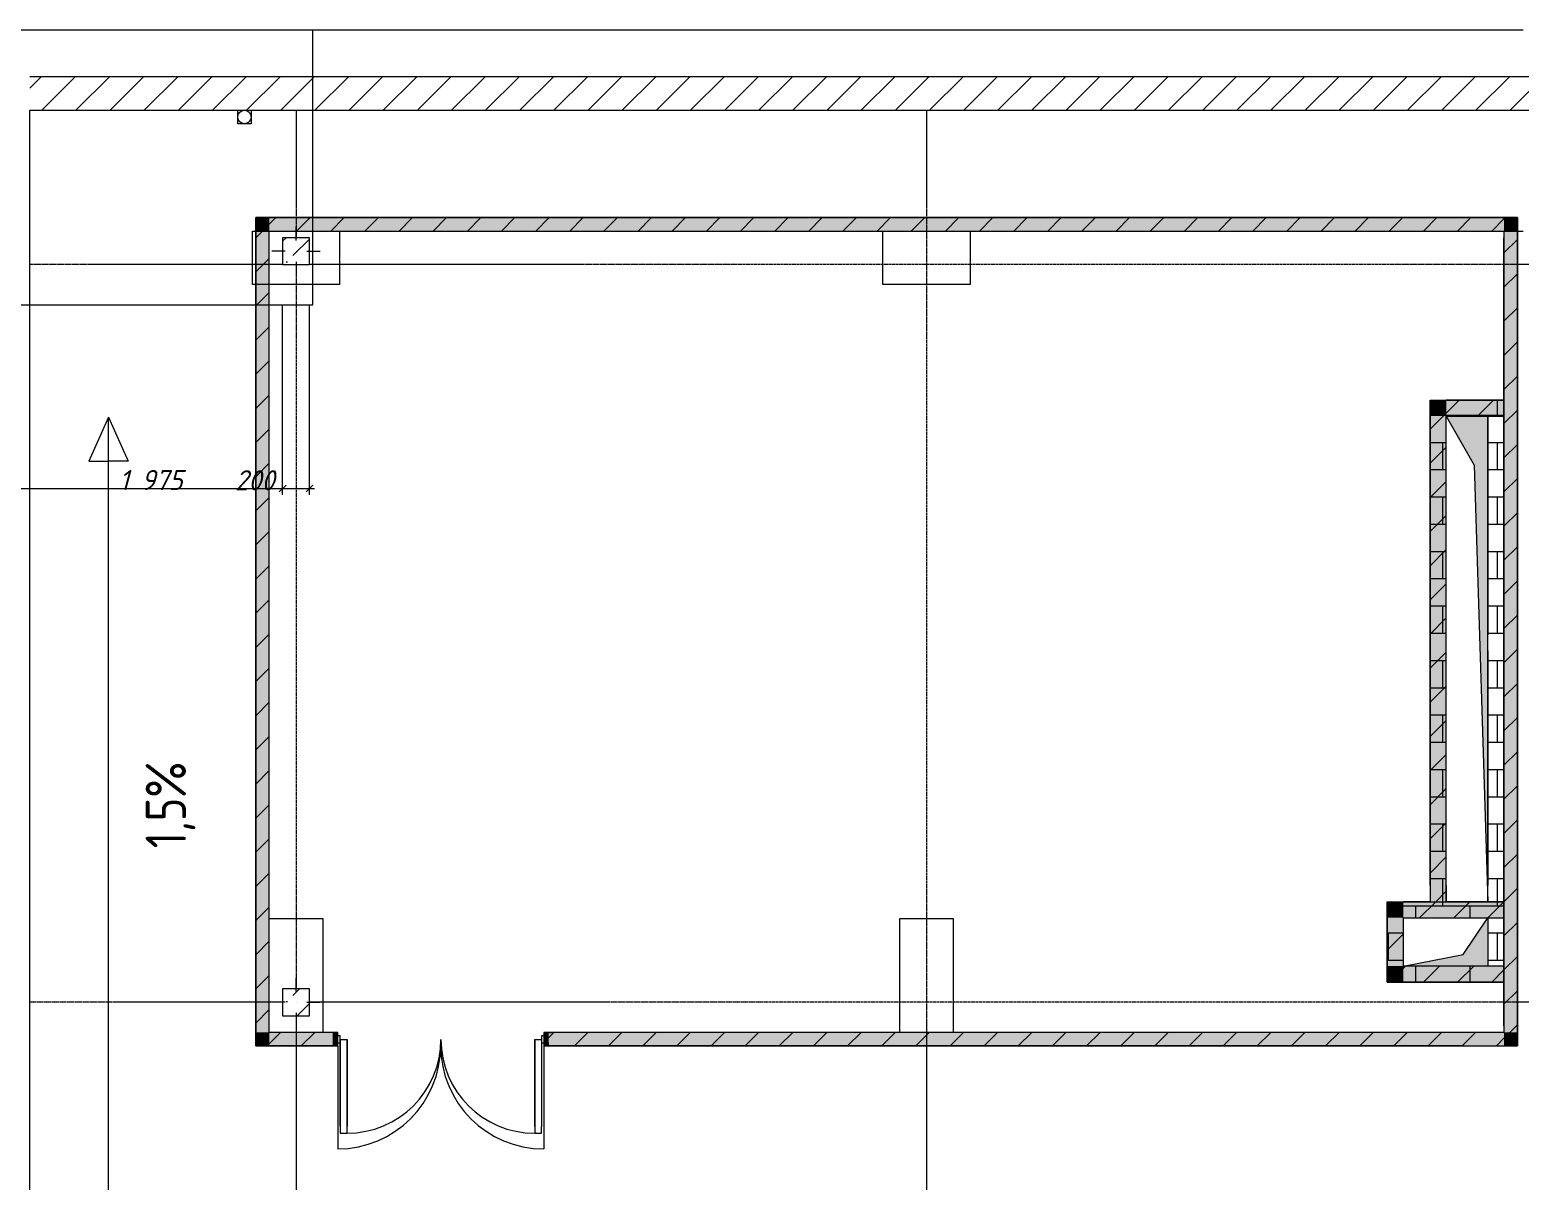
# Model space of a CAD drawing. Header units: millimetres. Extents: x 1499747 to 4341325, y -28481 to 441852.
# Drawn here: x 4202359 to 4213470, y 386931 to 395515 of the extents above; entities that cross this region are included whole.
import ezdxf

# ---------------------------------------------------------------- set-up
doc = ezdxf.new("R2010")
doc.units = ezdxf.units.MM
doc.header["$MEASUREMENT"] = 0
doc.set_wipeout_variables(frame=1)
for name, pattern in [('CENTER2', [28.575, 19.05, -3.175, 3.175, -3.175]), ('Dot & Dashed', [670.277762, 352.777767, -176.388884, 0, -141.111112]), ('Wipeout_Contour', [1000, 0, -1000])]:
    doc.linetypes.add(name, pattern=pattern)
for name, color, linetype, lineweight in [('13 этаж_25_АР 06.03 custom_70_12 этаж_13_Интерьер - Мебель_Ном._пера__5_Ном._пера__5', 5, 'Continuous', 18), ('13 этаж_25_АР 06.03 custom_70_12 этаж_13_Интерьер - Мебель_Ном._пера__6_Ном._пера__6', 6, 'Continuous', 18), ('13 этаж_25_АР 06.03 custom_70_12 этаж_13_Интерьер - Мебель_Ном._пера__8_Ном._пера__8', 8, 'Continuous', 18), ('13 этаж_25_АР 06.03 custom_70_13-ось_Ном._пера__7_Ном._пера__7', 7, 'Continuous', 18), ('13 этаж_25_АР 06.03 custom_70__8 hatch_Ном._пера__8_Ном._пера__8', 8, 'Continuous', 18), ('13 этаж_25_АР 06.03 custom_70__Оси_Ном._пера__8_Ном._пера__8', 8, 'Continuous', 18), ('13 этаж_25_АР 06.03 custom_70_Зина_Ном._пера__7_Ном._пера__7', 7, 'Continuous', 18), ('13 этаж_25_АР 06.03 custom_70_контур_Ном._пера__1_Ном._пера__1', 1, 'Continuous', 18), ('13 этаж_25_АР 06.03 custom_70_мет. конструкции_Ном._пера__5_Ном._пера__5', 5, 'Continuous', 18), ('13 этаж_25_АР 06.03 custom_70_парапет 2_Ном._пера__8_Ном._пера__8', 8, 'Continuous', 18), ('13 этаж_25_АР 06.03 custom_70_Подложк_Ном._пера__1_Ном._пера__1', 1, 'Continuous', 18), ('13 этаж_25_АР 06.03 custom_70_Подложк_Ном._пера__8_Ном._пера__8', 8, 'Continuous', 18), ('13 этаж_25_АР 06.03 custom_70_Стойки_Ном._пера__1_Ном._пера__1', 1, 'Continuous', 18), ('13 этаж_25_АР 06.03 custom_70_Стойки_Ном._пера__7_Ном._пера__7', 7, 'Continuous', 18), ('13 этаж_25_АР 06.03 custom_70_Шахты 101_Ном._пера__14_Ном._пера__7', 7, 'Continuous', 18), ('13 этаж_25_АР 06.03 custom_70_Шахты 101_Ном._пера__7_Ном._пера__7', 7, 'Continuous', 18), ('13 этаж_25_АР 06.03 custom_70_Шахты_Ном._пера__7_Ном._пера__7', 7, 'Continuous', 18), ('13 этаж_25_Двери Archicad_Ном._пера__19_Ном._пера__255', 255, 'Continuous', 18), ('13 этаж_25_Двери Archicad_Ном._пера__23_Ном._пера__30', 30, 'Continuous', 18), ('13 этаж_25_Двери Archicad_Ном._пера__3_Ном._пера__30', 30, 'Continuous', 18), ('13 этаж_25_Двери Archicad_Ном._пера__47_Ном._пера__7', 7, 'Continuous', 18), ('13 этаж_25_Конструктив - Колонны_Ном._пера__170_Ном._пера__52', 52, 'Continuous', 18), ('13 этаж_25_Конструктив - Колонны_Ном._пера__20_Ном._пера__1', 1, 'Continuous', 18), ('13 этаж_25_Конструктив - Колонны_Ном._пера__28_Ном._пера__12', 12, 'Continuous', 18), ('13 этаж_25_Конструктив - Колонны_Ном._пера__7', 7, 'Continuous', 18), ('13 этаж_25_Конструктив - Стены Ненесущие Газоблок_Ном._пера__169_Ном._пера__83', 83, 'Continuous', 18), ('13 этаж_25_Конструктив - Стены Ненесущие Газоблок_Ном._пера__47_Ном._пера__7', 7, 'Continuous', 18), ('13 этаж_25_Конструктив - Стены Ненесущие Газоблок_Ном._пера__74_Ном._пера__255', 255, 'Continuous', 18), ('13 этаж_25_Парапет_Ном._пера__20_Ном._пера__1', 1, 'Continuous', 18), ('13 этаж_25_Размер - ГКЛ перегородки_Ном._пера__1_Ном._пера__7', 7, 'Continuous', 18)]:
    doc.layers.add(name, color=color, linetype=linetype, lineweight=lineweight)
doc.layers.add('13 этаж_25_Конструктив - Колонны', color=7, linetype='Continuous')
doc.styles.add('СГЕНЕРИР_СТИЛЬ_1', font='')
doc.styles.add('СГЕНЕРИР_СТИЛЬ_3', font='isocpeur.ttf', dxfattribs={"width": 0.8})
doc.styles.get('СГЕНЕРИР_СТИЛЬ_1').set_extended_font_data('GOST Common', italic=True)
pattern_1 = [(45, (4194944, 382064.74), (-127.2792, 127.2792), [])]
pattern_2 = [(45, (4194944, 382064.74), (-183.8478, 183.8478), []), (45, (4194852.08, 382156.66), (-183.8478, 183.8478), [195, -65, 0, -65])]

msp = doc.modelspace()

# ---------------------------------------------------------------- hatches: boundary and pattern name
at = {"layer": '13 этаж_25_АР 06.03 custom_70__8 hatch_Ном._пера__8_Ном._пера__8', "linetype": 'Continuous', "true_color": 0xc7c8ca}
for points in [[(4213229, 392634.7), (4212919, 392634.7), (4213127.8, 392268.6), (4213229, 389014.7)], [(4212599, 388534.7), (4213229, 388534.7), (4213229, 388894.7), (4213046, 388621.9)]]:
    msp.add_hatch(color=9, dxfattribs=at).paths.add_polyline_path(points)
at = {"layer": '13 этаж_25_АР 06.03 custom_70_Шахты_Ном._пера__7_Ном._пера__7', "linetype": 'Continuous', "true_color": 0xc7c8ca}
h = msp.add_hatch(dxfattribs=at)
h.set_pattern_fill('AR_B816_0046_0019', color=9, style=0, pattern_type=2)
h.set_pattern_definition([(0, (4055820.33, 214029.1), (0, 203.2), []), (90, (4055820.33, 214029.1), (-203.2, 203.2), [203.2, -203.2])])
h.paths.add_polyline_path([(4212479, 388414.7), (4213349, 388414.7), (4213349, 392754.7), (4212799, 392754.7), (4212799, 389014.7), (4212479, 389014.7)])
h.paths.add_polyline_path([(4212599, 388534.7), (4212599, 388894.7), (4213229, 388894.7), (4213229, 388534.7)], flags=0)
h.paths.add_polyline_path([(4213229, 389014.7), (4212919, 389014.7), (4212919, 392634.7), (4213229, 392634.7)], flags=0)
at = {"layer": '13 этаж_25_Двери Archicad_Ном._пера__19_Ном._пера__255', "linetype": 'Continuous', "true_color": 0xc7c8ca}
for points in [[(4204622.3, 387939.7), (4204654.3, 387939.7), (4204654.3, 388039.7), (4204622.3, 388039.7)], [(4206222.3, 388039.7), (4206190.3, 388039.7), (4206190.3, 387939.7), (4206222.3, 387939.7)]]:
    msp.add_hatch(color=9, dxfattribs=at).paths.add_polyline_path(points)
at = {"layer": '13 этаж_25_Конструктив - Стены Ненесущие Газоблок_Ном._пера__169_Ном._пера__83', "linetype": 'Continuous', "true_color": 0xc7c8ca}
h = msp.add_hatch(dxfattribs=at)
h.set_pattern_fill('БЛОКИ_БЕТОННЫЕ_ЭФФЕКТИВН_72', color=9, style=0, pattern_type=2)
h.set_pattern_definition(pattern_1)
h.paths.add_polyline_path([(4213694, 395164.7), (4202359, 395164.7), (4202359, 394914.7), (4213694, 394914.7)])
h = msp.add_hatch(dxfattribs=at)
h.set_pattern_fill('БЛОКИ_БЕТОННЫЕ_ЭФФЕКТИВН_72', color=9, style=0, pattern_type=2)
h.set_pattern_definition(pattern_1)
h.paths.add_polyline_path([(4204044, 394014.7), (4204144, 394014.7), (4204044, 394114.7)])
h = msp.add_hatch(dxfattribs=at)
h.set_pattern_fill('БЛОКИ_БЕТОННЫЕ_ЭФФЕКТИВН_72', color=9, style=0, pattern_type=2)
h.set_pattern_definition(pattern_1)
h.paths.add_polyline_path([(4204044, 394114.7), (4204144, 394014.7), (4204144, 394114.7)])
h = msp.add_hatch(dxfattribs=at)
h.set_pattern_fill('БЛОКИ_БЕТОННЫЕ_ЭФФЕКТИВН_72', color=9, style=0, pattern_type=2)
h.set_pattern_definition(pattern_1)
h.paths.add_polyline_path([(4213349, 394114.7), (4204144, 394114.7), (4204144, 394014.7), (4213349, 394014.7)])
h = msp.add_hatch(dxfattribs=at)
h.set_pattern_fill('БЛОКИ_БЕТОННЫЕ_ЭФФЕКТИВН_72', color=9, style=0, pattern_type=2)
h.set_pattern_definition(pattern_1)
h.paths.add_polyline_path([(4213349, 394114.7), (4213349, 394014.7), (4213449, 394114.7)])
h = msp.add_hatch(dxfattribs=at)
h.set_pattern_fill('БЛОКИ_БЕТОННЫЕ_ЭФФЕКТИВН_72', color=9, style=0, pattern_type=2)
h.set_pattern_definition(pattern_1)
h.paths.add_polyline_path([(4204044, 394014.7), (4204044, 388039.7), (4204144, 388039.7), (4204144, 394014.7)])
h = msp.add_hatch(dxfattribs=at)
h.set_pattern_fill('БЛОКИ_БЕТОННЫЕ_ЭФФЕКТИВН_72', color=9, style=0, pattern_type=2)
h.set_pattern_definition(pattern_1)
h.paths.add_polyline_path([(4213449, 388039.7), (4213449, 394014.7), (4213349, 394014.7), (4213349, 388039.7)])
h = msp.add_hatch(dxfattribs=at)
h.set_pattern_fill('БЛОКИ_БЕТОННЫЕ_ЭФФЕКТИВН_72', color=9, style=0, pattern_type=2)
h.set_pattern_definition(pattern_1)
h.paths.add_polyline_path([(4212799, 392754.7), (4212919, 392634.7), (4212919, 392754.7)])
h = msp.add_hatch(dxfattribs=at)
h.set_pattern_fill('БЛОКИ_БЕТОННЫЕ_ЭФФЕКТИВН_72', color=9, style=0, pattern_type=2)
h.set_pattern_definition(pattern_1)
h.paths.add_polyline_path([(4212799, 392634.7), (4212919, 392634.7), (4212799, 392754.7)])
h = msp.add_hatch(dxfattribs=at)
h.set_pattern_fill('БЛОКИ_БЕТОННЫЕ_ЭФФЕКТИВН_72', color=9, style=0, pattern_type=2)
h.set_pattern_definition(pattern_1)
h.paths.add_polyline_path([(4212919, 392634.7), (4213349, 392634.7), (4213349, 392754.7), (4212919, 392754.7)])
h = msp.add_hatch(dxfattribs=at)
h.set_pattern_fill('БЛОКИ_БЕТОННЫЕ_ЭФФЕКТИВН_72', color=9, style=0, pattern_type=2)
h.set_pattern_definition(pattern_1)
h.paths.add_polyline_path([(4212799, 392634.7), (4212799, 389014.7), (4212919, 389014.7), (4212919, 392634.7)])
h = msp.add_hatch(dxfattribs=at)
h.set_pattern_fill('БЛОКИ_БЕТОННЫЕ_ЭФФЕКТИВН_72', color=9, style=0, pattern_type=2)
h.set_pattern_definition(pattern_1)
h.paths.add_polyline_path([(4212479, 389014.7), (4212599, 388894.7), (4212599, 389014.7)])
h = msp.add_hatch(dxfattribs=at)
h.set_pattern_fill('БЛОКИ_БЕТОННЫЕ_ЭФФЕКТИВН_72', color=9, style=0, pattern_type=2)
h.set_pattern_definition(pattern_1)
h.paths.add_polyline_path([(4212479, 388894.7), (4212599, 388894.7), (4212479, 389014.7)])
h = msp.add_hatch(dxfattribs=at)
h.set_pattern_fill('БЛОКИ_БЕТОННЫЕ_ЭФФЕКТИВН_72', color=9, style=0, pattern_type=2)
h.set_pattern_definition(pattern_1)
h.paths.add_polyline_path([(4212599, 388894.7), (4213349, 388894.7), (4213349, 389014.7), (4212599, 389014.7)])
h = msp.add_hatch(dxfattribs=at)
h.set_pattern_fill('БЛОКИ_БЕТОННЫЕ_ЭФФЕКТИВН_72', color=9, style=0, pattern_type=2)
h.set_pattern_definition(pattern_1)
h.paths.add_polyline_path([(4212479, 388894.7), (4212479, 388534.7), (4212599, 388534.7), (4212599, 388894.7)])
h = msp.add_hatch(dxfattribs=at)
h.set_pattern_fill('БЛОКИ_БЕТОННЫЕ_ЭФФЕКТИВН_72', color=9, style=0, pattern_type=2)
h.set_pattern_definition(pattern_1)
h.paths.add_polyline_path([(4212599, 388534.7), (4212479, 388414.7), (4212599, 388414.7)])
h = msp.add_hatch(dxfattribs=at)
h.set_pattern_fill('БЛОКИ_БЕТОННЫЕ_ЭФФЕКТИВН_72', color=9, style=0, pattern_type=2)
h.set_pattern_definition(pattern_1)
h.paths.add_polyline_path([(4212599, 388414.7), (4213349, 388414.7), (4213349, 388534.7), (4212599, 388534.7)])
h = msp.add_hatch(dxfattribs=at)
h.set_pattern_fill('БЛОКИ_БЕТОННЫЕ_ЭФФЕКТИВН_72', color=9, style=0, pattern_type=2)
h.set_pattern_definition(pattern_1)
h.paths.add_polyline_path([(4204144, 388039.7), (4204044, 387939.7), (4204144, 387939.7)])
h = msp.add_hatch(dxfattribs=at)
h.set_pattern_fill('БЛОКИ_БЕТОННЫЕ_ЭФФЕКТИВН_72', color=9, style=0, pattern_type=2)
h.set_pattern_definition(pattern_1)
h.paths.add_polyline_path([(4204144, 387939.7), (4204622.3, 387939.7), (4204622.3, 388039.7), (4204144, 388039.7)])
h = msp.add_hatch(dxfattribs=at)
h.set_pattern_fill('БЛОКИ_БЕТОННЫЕ_ЭФФЕКТИВН_72', color=9, style=0, pattern_type=2)
h.set_pattern_definition(pattern_1)
h.paths.add_polyline_path([(4206222.3, 387939.7), (4213349, 387939.7), (4213349, 388039.7), (4206222.3, 388039.7)])
h = msp.add_hatch(dxfattribs=at)
h.set_pattern_fill('БЛОКИ_БЕТОННЫЕ_ЭФФЕКТИВН_72', color=9, style=0, pattern_type=2)
h.set_pattern_definition(pattern_1)
h.paths.add_polyline_path([(4213449, 388039.7), (4213349, 388039.7), (4213449, 387939.7)])
h = msp.add_hatch(dxfattribs=at)
h.set_pattern_fill('БЛОКИ_БЕТОННЫЕ_ЭФФЕКТИВН_72', color=9, style=0, pattern_type=2)
h.set_pattern_definition(pattern_1)
h.paths.add_polyline_path([(4213349, 388039.7), (4213349, 387939.7), (4213449, 387939.7)])
at = {"layer": '13 этаж_25_Конструктив - Стены Ненесущие Газоблок_Ном._пера__74_Ном._пера__255', "linetype": 'Continuous', "true_color": 0xc7c8ca}
for points in [[(4204044, 394014.7), (4204144, 394014.7), (4204044, 394114.7)], [(4204044, 394114.7), (4204144, 394014.7), (4204144, 394114.7)], [(4213349, 394114.7), (4204144, 394114.7), (4204144, 394014.7), (4213349, 394014.7)], [(4213349, 394114.7), (4213349, 394014.7), (4213449, 394114.7)], [(4213349, 394014.7), (4213449, 394014.7), (4213449, 394114.7)], [(4204044, 394014.7), (4204044, 388039.7), (4204144, 388039.7), (4204144, 394014.7)], [(4213449, 388039.7), (4213449, 394014.7), (4213349, 394014.7), (4213349, 388039.7)], [(4212799, 392754.7), (4212919, 392634.7), (4212919, 392754.7)], [(4212799, 392634.7), (4212919, 392634.7), (4212799, 392754.7)], [(4212919, 392634.7), (4213349, 392634.7), (4213349, 392754.7), (4212919, 392754.7)], [(4212799, 392634.7), (4212799, 389014.7), (4212919, 389014.7), (4212919, 392634.7)], [(4212479, 389014.7), (4212599, 388894.7), (4212599, 389014.7)], [(4212479, 388894.7), (4212599, 388894.7), (4212479, 389014.7)], [(4212599, 388894.7), (4213349, 388894.7), (4213349, 389014.7), (4212599, 389014.7)], [(4212479, 388894.7), (4212479, 388534.7), (4212599, 388534.7), (4212599, 388894.7)], [(4212599, 388534.7), (4212479, 388534.7), (4212479, 388414.7)], [(4212599, 388534.7), (4212479, 388414.7), (4212599, 388414.7)], [(4212599, 388414.7), (4213349, 388414.7), (4213349, 388534.7), (4212599, 388534.7)], [(4204144, 388039.7), (4204044, 388039.7), (4204044, 387939.7)], [(4204144, 388039.7), (4204044, 387939.7), (4204144, 387939.7)], [(4204144, 387939.7), (4204622.3, 387939.7), (4204622.3, 388039.7), (4204144, 388039.7)], [(4206222.3, 387939.7), (4213349, 387939.7), (4213349, 388039.7), (4206222.3, 388039.7)], [(4213449, 388039.7), (4213349, 388039.7), (4213449, 387939.7)], [(4213349, 388039.7), (4213349, 387939.7), (4213449, 387939.7)]]:
    msp.add_hatch(color=9, dxfattribs=at).paths.add_polyline_path(points)

# ---------------------------------------------------------------- linework, layer by layer
at = {"layer": '13 этаж_25_АР 06.03 custom_70_12 этаж_13_Интерьер - Мебель_Ном._пера__5_Ном._пера__5', "color": 9, "linetype": 'Continuous', "true_color": 0xc7c8ca, "flags": 128}
for points in [[(4204144, 388889.7), (4204544, 388889.7), (4204544, 388039.7), (4204144, 388039.7)], [(4208844, 388889.7), (4209244, 388889.7), (4209244, 388039.7), (4208844, 388039.7)]]:
    msp.add_lwpolyline(points, close=True, dxfattribs=at)
at = {"layer": '13 этаж_25_АР 06.03 custom_70_12 этаж_13_Интерьер - Мебель_Ном._пера__6_Ном._пера__6', "color": 9, "linetype": 'Continuous', "true_color": 0xc7c8ca, "flags": 128}
for points in [[(4204019, 394014.7), (4204669, 394014.7), (4204669, 393614.7), (4204019, 393614.7)], [(4208719, 394014.7), (4209369, 394014.7), (4209369, 393614.7), (4208719, 393614.7)]]:
    msp.add_lwpolyline(points, close=True, dxfattribs=at)
at = {"layer": '13 этаж_25_АР 06.03 custom_70_12 этаж_13_Интерьер - Мебель_Ном._пера__8_Ном._пера__8', "color": 9, "linetype": 'Continuous', "true_color": 0xc7c8ca, "flags": 128}
for points in [[(4204019, 394014.7), (4204669, 394014.7), (4204669, 393614.7), (4204019, 393614.7)], [(4208719, 394014.7), (4209369, 394014.7), (4209369, 393614.7), (4208719, 393614.7)], [(4204144, 388889.7), (4204544, 388889.7), (4204544, 388039.7), (4204144, 388039.7)], [(4208844, 388889.7), (4209244, 388889.7), (4209244, 388039.7), (4208844, 388039.7)]]:
    msp.add_lwpolyline(points, close=True, dxfattribs=at)
at = {"layer": '13 этаж_25_АР 06.03 custom_70__Оси_Ном._пера__8_Ном._пера__8', "color": 9, "linetype": 'CENTER2', "true_color": 0xc7c8ca}
for p, q in [((4204344, 394914.7), (4204344, 380114.7)), ((4209044, 394914.7), (4209044, 380114.7)), ((4213694, 393764.7), (4202359, 393764.7)), ((4233259.2, 388264.7), (4202359, 388264.7))]:
    msp.add_line(p, q, dxfattribs=at)
at = {"layer": '13 этаж_25_АР 06.03 custom_70_Зина_Ном._пера__7_Ном._пера__7', "color": 9, "linetype": 'Continuous', "true_color": 0xc7c8ca}
for p, q in [((4202946.2, 392627.1), (4202799.8, 392298.2)), ((4202946.2, 392627.1), (4203092.7, 392298.2)), ((4202799.8, 392298.2), (4202946.2, 392298.2)), ((4203092.7, 392298.2), (4202946.2, 392298.2))]:
    msp.add_line(p, q, dxfattribs=at)
at = {"layer": '13 этаж_25_АР 06.03 custom_70_контур_Ном._пера__1_Ном._пера__1', "color": 9, "linetype": 'Continuous', "true_color": 0xc7c8ca, "flags": 128}
for points in [[(4204624, 387939.7), (4204044, 387939.7), (4204044, 394114.7), (4213449, 394114.7), (4213449, 387939.7)], [(4204624, 388039.7), (4204144, 388039.7), (4204144, 394014.7), (4213349, 394014.7), (4213349, 388039.7)], [(4204044, 387939.7), (4204624, 387939.7), (4204624, 388039.7)], [(4204624, 387939.7), (4204624, 387963.3), (4204674, 387963.3), (4204674, 388013.3), (4204624, 388013.3), (4204624, 387963.3), (4204674, 387963.3), (4204674, 387988.3), (4204724, 387988.3), (4204724, 387338.3)], [(4206124, 387338.3), (4206124, 387988.3), (4206174, 387988.3), (4206174, 387963.3), (4206224, 387963.3), (4206224, 388013.3), (4206174, 388013.3), (4206174, 387963.3), (4206224, 387963.3), (4206224, 387939.7), (4206224, 388038.3)], [(4213049, 388039.7), (4206224, 388039.7)], [(4206224, 387939.7), (4206224, 388039.7)], [(4213349, 388039.7), (4213049, 388039.7)], [(4213349, 388039.7), (4213049, 388039.7)], [(4204674, 387988.3), (4204674, 387288.3), (4204724, 387288.3), (4204724, 387988.3)], [(4204674, 387340.2), (4204674, 387963.3)], [(4206124, 387988.3), (4206174, 387988.3), (4206174, 387338.3)], [(4206124, 387338.3), (4206124, 387988.3), (4206174, 387988.3)], [(4206124, 387988.3), (4206124, 387288.3), (4206174, 387288.3), (4206174, 387338.3)], [(4206174, 387988.3), (4206174, 387338.3)], [(4213049, 387939.7), (4206224, 387939.7)], [(4213049, 387939.7), (4213449, 387939.7)]]:
    msp.add_lwpolyline(points, dxfattribs=at)
at = {"layer": '13 этаж_25_АР 06.03 custom_70_контур_Ном._пера__1_Ном._пера__1', "color": 9, "linetype": 'Continuous', "true_color": 0xc7c8ca}
for centre, start, end in [((4204724, 387988.3), 270, 0), ((4206124, 387988.3), 180, 270)]:
    msp.add_arc(centre, 700, start, end, dxfattribs=at)
at = {"layer": '13 этаж_25_АР 06.03 custom_70_мет. конструкции_Ном._пера__5_Ном._пера__5', "color": 9, "linetype": 'Continuous', "true_color": 0xc7c8ca}
for p, q in [((4204669, 394014.7), (4208719, 394014.7)), ((4204144, 388039.7), (4204144, 393614.7))]:
    msp.add_line(p, q, dxfattribs=at)
at = {"layer": '13 этаж_25_АР 06.03 custom_70_парапет 2_Ном._пера__8_Ном._пера__8', "color": 9, "linetype": 'Continuous', "true_color": 0xc7c8ca, "flags": 128}
msp.add_lwpolyline([(4232243.9, 377964.7), (4213744, 377964.7), (4213744, 380114.7), (4202359, 380114.7), (4202359, 394914.7), (4213694, 394914.7), (4213694, 394014.7)], dxfattribs=at)
at = {"layer": '13 этаж_25_АР 06.03 custom_70_Подложк_Ном._пера__1_Ном._пера__1', "color": 9, "linetype": 'Continuous', "true_color": 0xc7c8ca}
msp.add_circle((4203959, 394864.7), 50, dxfattribs=at)
at = {"layer": '13 этаж_25_АР 06.03 custom_70_Подложк_Ном._пера__8_Ном._пера__8', "color": 9, "linetype": 'Continuous', "true_color": 0xc7c8ca, "flags": 128}
for points in [[(4203909, 394914.7), (4204009, 394914.7)], [(4204009, 394914.7), (4204009, 394814.7), (4203909, 394814.7), (4203909, 394914.7)]]:
    msp.add_lwpolyline(points, dxfattribs=at)
at = {"layer": '13 этаж_25_АР 06.03 custom_70_Стойки_Ном._пера__1_Ном._пера__1', "color": 9, "linetype": 'Continuous', "true_color": 0xc7c8ca}
for p, q in [((4213229, 392634.7), (4213229, 391004.7)), ((4213349, 391004.7), (4213349, 390884.7))]:
    msp.add_line(p, q, dxfattribs=at)
at = {"layer": '13 этаж_25_АР 06.03 custom_70_Стойки_Ном._пера__7_Ном._пера__7', "color": 9, "linetype": 'Continuous', "true_color": 0xc7c8ca, "flags": 128}
msp.add_lwpolyline([(4202946.2, 382941.4), (4202946.2, 392627.1)], dxfattribs=at)
at = {"layer": '13 этаж_25_АР 06.03 custom_70_Шахты 101_Ном._пера__14_Ном._пера__7', "color": 9, "linetype": 'Continuous', "true_color": 0xc7c8ca, "flags": 128}
msp.add_lwpolyline([(4212599, 388534.7), (4213046, 388621.9), (4213229, 388894.7), (4213229, 388534.7), (4212599, 388534.7), (4212599, 388894.7), (4213229, 388894.7)], dxfattribs=at)
at = {"layer": '13 этаж_25_АР 06.03 custom_70_Шахты 101_Ном._пера__7_Ном._пера__7', "color": 9, "linetype": 'Continuous', "true_color": 0xc7c8ca, "flags": 128}
for points in [[(4213229, 389014.7), (4213229, 392634.7), (4212919, 392634.7), (4213127.8, 392268.6), (4213229, 389014.7), (4212919, 389014.7), (4212919, 392634.7)], [(4212799, 389014.7), (4213349, 389014.7)]]:
    msp.add_lwpolyline(points, dxfattribs=at)
at = {"layer": '13 этаж_25_АР 06.03 custom_70_Шахты_Ном._пера__7_Ном._пера__7', "color": 9, "linetype": 'Continuous', "true_color": 0xc7c8ca}
for p, q in [((4212799, 391004.7), (4212799, 392754.7)), ((4212799, 392754.7), (4213349, 392754.7)), ((4212799, 391004.7), (4212799, 392754.7)), ((4212799, 392754.7), (4213349, 392754.7)), ((4213349, 392754.7), (4213349, 391004.7)), ((4213349, 390884.7), (4213349, 392754.7)), ((4212919, 391004.7), (4212919, 392634.7)), ((4212919, 392634.7), (4213229, 392634.7)), ((4212919, 391004.7), (4212919, 392634.7)), ((4212919, 392634.7), (4213229, 392634.7)), ((4213229, 392634.7), (4213229, 391004.7)), ((4212799, 390884.7), (4212799, 391004.7)), ((4212799, 390884.7), (4212799, 391004.7)), ((4212919, 390884.7), (4212919, 391004.7)), ((4212919, 390884.7), (4212919, 391004.7)), ((4212799, 389134.7), (4212799, 390884.7)), ((4212799, 389134.7), (4212799, 390884.7)), ((4212919, 389134.7), (4212919, 390884.7)), ((4212919, 389134.7), (4212919, 390884.7)), ((4213229, 390884.7), (4213229, 389134.7)), ((4213229, 390884.7), (4213229, 389134.7)), ((4213349, 390884.7), (4213349, 389134.7)), ((4213349, 390884.7), (4213349, 389134.7))]:
    msp.add_line(p, q, dxfattribs=at)
at = {"layer": '13 этаж_25_АР 06.03 custom_70_Шахты_Ном._пера__7_Ном._пера__7', "color": 9, "linetype": 'Continuous', "true_color": 0xc7c8ca, "flags": 128}
for points in [[(4213349, 388089.7), (4213349, 393964.7)], [(4212799, 389134.7), (4212799, 389014.7)], [(4212799, 389134.7), (4212799, 389014.7)], [(4212919, 389134.7), (4212919, 389014.7)], [(4212919, 389134.7), (4212919, 389014.7)], [(4213229, 389014.7), (4213229, 389134.7)], [(4213229, 389014.7), (4213229, 389134.7)], [(4213349, 389014.7), (4213349, 389134.7)], [(4213349, 389014.7), (4213349, 389134.7)], [(4213349, 389014.7), (4213349, 388414.7), (4213229, 388414.7), (4212479, 388414.7), (4212479, 389014.7), (4212799, 389014.7)], [(4213349, 389014.7), (4213349, 388414.7), (4213229, 388414.7), (4212479, 388414.7), (4212479, 389014.7), (4212799, 389014.7)]]:
    msp.add_lwpolyline(points, dxfattribs=at)
msp.add_lwpolyline([(4213229, 388894.7), (4213229, 388534.7), (4212599, 388534.7), (4212599, 388894.7)], close=True, dxfattribs=at)
at = {"layer": '13 этаж_25_Двери Archicad_Ном._пера__23_Ном._пера__30', "color": 9, "linetype": 'Continuous', "true_color": 0xc7c8ca}
for p, q in [((4204654.3, 388039.7), (4204622.3, 388039.7)), ((4204622.3, 388039.7), (4204622.3, 387939.7)), ((4204654.3, 387939.7), (4204654.3, 388039.7)), ((4206222.3, 388039.7), (4206190.3, 388039.7)), ((4206190.3, 388039.7), (4206190.3, 387939.7)), ((4206222.3, 387939.7), (4206222.3, 388039.7)), ((4204622.3, 387939.7), (4204654.3, 387939.7)), ((4206190.3, 387939.7), (4206222.3, 387939.7))]:
    msp.add_line(p, q, dxfattribs=at)
at = {"layer": '13 этаж_25_Двери Archicad_Ном._пера__3_Ном._пера__30', "color": 9, "linetype": 'Continuous', "true_color": 0xc7c8ca}
for p, q in [((4204654.3, 387939.7), (4204654.3, 387171.7)), ((4206190.3, 387939.7), (4206190.3, 387171.7))]:
    msp.add_line(p, q, dxfattribs=at)
for centre, start, end in [((4204654.3, 387939.7), 270, 0), ((4206190.3, 387939.7), 180, 270)]:
    msp.add_arc(centre, 768, start, end, dxfattribs=at)
at = {"layer": '13 этаж_25_Двери Archicad_Ном._пера__47_Ном._пера__7', "color": 9, "linetype": 'Continuous', "true_color": 0xc7c8ca}
for p, q in [((4204622.3, 388039.7), (4204579.3, 388039.7)), ((4204622.3, 388039.7), (4204579.3, 388039.7)), ((4204622.3, 387939.7), (4204622.3, 388039.7)), ((4204622.3, 387939.7), (4204622.3, 388039.7)), ((4206222.3, 387939.7), (4206222.3, 388039.7)), ((4206222.3, 387939.7), (4206222.3, 388039.7)), ((4206222.3, 388039.7), (4206265.3, 388039.7)), ((4206222.3, 388039.7), (4206265.3, 388039.7)), ((4204622.3, 387939.7), (4204579.3, 387939.7)), ((4204622.3, 387939.7), (4204579.3, 387939.7)), ((4206222.3, 387939.7), (4206265.3, 387939.7)), ((4206222.3, 387939.7), (4206265.3, 387939.7))]:
    msp.add_line(p, q, dxfattribs=at)
at = {"layer": '13 этаж_25_Конструктив - Колонны_Ном._пера__20_Ном._пера__1', "color": 9, "linetype": 'Continuous', "true_color": 0xc7c8ca}
for p, q in [((4213664, 393764.7), (4213414, 393764.7)), ((4213664, 388264.7), (4213414, 388264.7))]:
    msp.add_line(p, q, dxfattribs=at)
at = {"layer": '13 этаж_25_Конструктив - Стены Ненесущие Газоблок_Ном._пера__47_Ном._пера__7', "color": 9, "linetype": 'Continuous', "true_color": 0xc7c8ca}
for p, q in [((4204622.3, 388039.7), (4204579.3, 388039.7)), ((4204622.3, 387939.7), (4204622.3, 388039.7)), ((4206222.3, 388039.7), (4206265.3, 388039.7)), ((4206222.3, 387939.7), (4206222.3, 388039.7)), ((4204622.3, 387939.7), (4204579.3, 387939.7)), ((4206222.3, 387939.7), (4206265.3, 387939.7))]:
    msp.add_line(p, q, dxfattribs=at)
at = {"layer": '13 этаж_25_Конструктив - Стены Ненесущие Газоблок_Ном._пера__47_Ном._пера__7', "color": 9, "linetype": 'Continuous', "true_color": 0xc7c8ca, "flags": 128}
for points in [[(4213944, 395164.7), (4202359, 395164.7)], [(4202359, 394914.7), (4213694, 394914.7)], [(4204044, 394114.7), (4204044, 394014.7)], [(4213349, 394114.7), (4204044, 394114.7)], [(4213449, 394114.7), (4213349, 394114.7)], [(4213449, 388039.7), (4213449, 394114.7)], [(4204044, 394014.7), (4204044, 388039.7)], [(4204144, 394014.7), (4213349, 394014.7)], [(4204144, 388039.7), (4204144, 394014.7)], [(4213349, 394014.7), (4213349, 388039.7)], [(4212799, 392754.7), (4212919, 392754.7)], [(4212799, 392754.7), (4212799, 389014.7)], [(4213349, 392754.7), (4212919, 392754.7)], [(4213349, 392634.7), (4213349, 392754.7)], [(4212919, 389014.7), (4212919, 392634.7)], [(4212919, 392634.7), (4213349, 392634.7)], [(4212479, 389014.7), (4212599, 389014.7)], [(4212479, 389014.7), (4212479, 388534.7)], [(4212799, 389014.7), (4212599, 389014.7)], [(4213349, 389014.7), (4212919, 389014.7)], [(4213349, 388894.7), (4213349, 389014.7)], [(4212599, 388534.7), (4212599, 388894.7)], [(4212599, 388894.7), (4213349, 388894.7)], [(4212479, 388414.7), (4212479, 388534.7)], [(4213349, 388534.7), (4212599, 388534.7)], [(4213349, 388534.7), (4213349, 388414.7)], [(4212479, 388414.7), (4213349, 388414.7)], [(4204044, 387939.7), (4204044, 388039.7)], [(4204622.3, 388039.7), (4204144, 388039.7)], [(4213349, 388039.7), (4206222.3, 388039.7)], [(4213449, 387939.7), (4213449, 388039.7)], [(4204044, 387939.7), (4204622.3, 387939.7)], [(4206222.3, 387939.7), (4213449, 387939.7)]]:
    msp.add_lwpolyline(points, dxfattribs=at)
at = {"layer": '13 этаж_25_Парапет_Ном._пера__20_Ном._пера__1', "color": 9, "linetype": 'Continuous', "true_color": 0xc7c8ca}
for p, q in [((4193144, 395514.7), (4204469, 395514.7)), ((4204469, 393464.7), (4204469, 395514.7)), ((4204469, 395514.7), (4213491.2, 395514.7)), ((4204469, 394014.7), (4204469, 395514.7)), ((4204469, 394014.7), (4213491.2, 394014.7)), ((4195194, 393464.7), (4204469, 393464.7))]:
    msp.add_line(p, q, dxfattribs=at)
at = {"layer": '13 этаж_25_Парапет_Ном._пера__20_Ном._пера__1', "color": 9, "linetype": 'Dot & Dashed', "true_color": 0xc7c8ca}
for p, q in [((4204469, 394014.7), (4213491.2, 394014.7)), ((4195194, 393464.7), (4204469, 393464.7))]:
    msp.add_line(p, q, dxfattribs=at)
at = {"layer": '13 этаж_25_Размер - ГКЛ перегородки_Ном._пера__1_Ном._пера__7', "color": 9, "linetype": 'Continuous', "true_color": 0xc7c8ca}
for p, q in [((4204244, 392048.5), (4204244, 393464.7)), ((4204244, 392048.5), (4204244, 393464.7)), ((4204444, 392048.5), (4204444, 393464.7)), ((4204269, 392120.4), (4204219, 392070.4)), ((4204269, 392120.4), (4204219, 392070.4)), ((4204419, 392070.4), (4204469, 392120.4)), ((4202269.1, 392095.4), (4204244, 392095.4)), ((4204244, 392095.4), (4204444, 392095.4)), ((4204444, 392095.4), (4204481.5, 392095.4))]:
    msp.add_line(p, q, dxfattribs=at)

# ---------------------------------------------------------------- texts
at = {"layer": '13 этаж_25_АР 06.03 custom_70_13-ось_Ном._пера__7_Ном._пера__7', "color": 9, "linetype": 'Continuous', "true_color": 0xc7c8ca, "insert": (4203593, 389412.7), "char_height": 300, "attachment_point": 7, "rotation": 90, "style": 'СГЕНЕРИР_СТИЛЬ_3'}
msp.add_mtext('\\A1;{\\pql;\\fISOCPEUR|b0|i0|c204|p0;\\W0.800000;1,5%}', dxfattribs=at)
at = {"layer": '13 этаж_25_Размер - ГКЛ перегородки_Ном._пера__1_Ном._пера__7', "color": 9, "linetype": 'Continuous', "true_color": 0xc7c8ca, "char_height": 150, "attachment_point": 7, "style": 'СГЕНЕРИР_СТИЛЬ_1'}
for s, insert in [('\\A1;{\\pql;\\fGOST Common|b0|i1|c204|p0;\\W1.000000;1\xa0975}', (4203026.5, 392083.3)), ('\\A1;{\\pql;\\fGOST Common|b0|i1|c204|p0;\\W1.000000;200}', (4203889.5, 392081.3))]:
    msp.add_mtext(s, dxfattribs=dict(at, insert=insert))

# ---------------------------------------------------------------- next in the draw order: wipeouts: each hides what was drawn before it
at = {"color": 9, "linetype": 'Wipeout_Contour', "ltscale": 4690838.967291426, "true_color": 0xc7c8ca}
msp.add_wipeout([(4204244, 393764.7), (4204444, 393764.7), (4204444, 393964.7), (4204244, 393964.7)], dxfattribs=at).dxf.layer = '13 этаж_25_Конструктив - Колонны'
at = {"color": 9, "linetype": 'Wipeout_Contour', "ltscale": 4690012.505226145, "true_color": 0xc7c8ca}
msp.add_wipeout([(4204244, 388164.7), (4204444, 388164.7), (4204444, 388364.7), (4204244, 388364.7)], dxfattribs=at).dxf.layer = '13 этаж_25_Конструктив - Колонны'

# ---------------------------------------------------------------- next in the draw order: hatches: boundary and pattern name
at = {"layer": '13 этаж_25_Конструктив - Колонны_Ном._пера__170_Ном._пера__52', "linetype": 'Continuous', "true_color": 0xc7c8ca}
h = msp.add_hatch(dxfattribs=at)
h.set_pattern_fill('ЖЕЛЕЗОБЕТОН_0019', color=9, style=0, pattern_type=2)
h.set_pattern_definition(pattern_2)
h.paths.add_polyline_path([(4204244, 393764.7), (4204444, 393764.7), (4204444, 393964.7), (4204244, 393964.7)])
h = msp.add_hatch(dxfattribs=at)
h.set_pattern_fill('ЖЕЛЕЗОБЕТОН_0019', color=9, style=0, pattern_type=2)
h.set_pattern_definition(pattern_2)
h.paths.add_polyline_path([(4204244, 388164.7), (4204444, 388164.7), (4204444, 388364.7), (4204244, 388364.7)])

# ---------------------------------------------------------------- next in the draw order: linework, layer by layer
at = {"layer": '13 этаж_25_Конструктив - Колонны_Ном._пера__20_Ном._пера__1', "color": 9, "linetype": 'Continuous', "true_color": 0xc7c8ca}
for p, q in [((4204344, 393944.7), (4204344, 394044.7)), ((4204264, 393864.7), (4204164, 393864.7)), ((4204344, 393864.7), (4204344.1, 393864.7)), ((4204344, 393784.7), (4204344, 393684.7)), ((4204424, 393864.7), (4204524, 393864.7)), ((4204344, 388344.7), (4204344, 388444.7)), ((4204264, 388264.7), (4204164, 388264.7)), ((4204344, 388264.7), (4204344.1, 388264.7)), ((4204424, 388264.7), (4204524, 388264.7)), ((4204344, 388184.7), (4204344, 388084.7))]:
    msp.add_line(p, q, dxfattribs=at)
at = {"layer": '13 этаж_25_Конструктив - Колонны_Ном._пера__28_Ном._пера__12', "color": 9, "linetype": 'Continuous', "true_color": 0xc7c8ca, "flags": 128}
for points in [[(4204244, 393764.7), (4204444, 393764.7), (4204444, 393964.7), (4204244, 393964.7)], [(4204244, 388164.7), (4204444, 388164.7), (4204444, 388364.7), (4204244, 388364.7)]]:
    msp.add_lwpolyline(points, close=True, dxfattribs=at)
at = {"layer": '13 этаж_25_Конструктив - Колонны_Ном._пера__7', "color": 9, "linetype": 'Wipeout_Contour', "true_color": 0xc7c8ca}
for p, q in [((4204444, 393964.7), (4204244, 393964.7)), ((4204244, 393964.7), (4204244, 393764.7)), ((4204444, 393764.7), (4204444, 393964.7)), ((4204244, 393764.7), (4204444, 393764.7)), ((4204444, 388364.7), (4204244, 388364.7)), ((4204244, 388364.7), (4204244, 388164.7)), ((4204444, 388164.7), (4204444, 388364.7)), ((4204244, 388164.7), (4204444, 388164.7))]:
    msp.add_line(p, q, dxfattribs=at)

doc.saveas('drawing.dxf')
